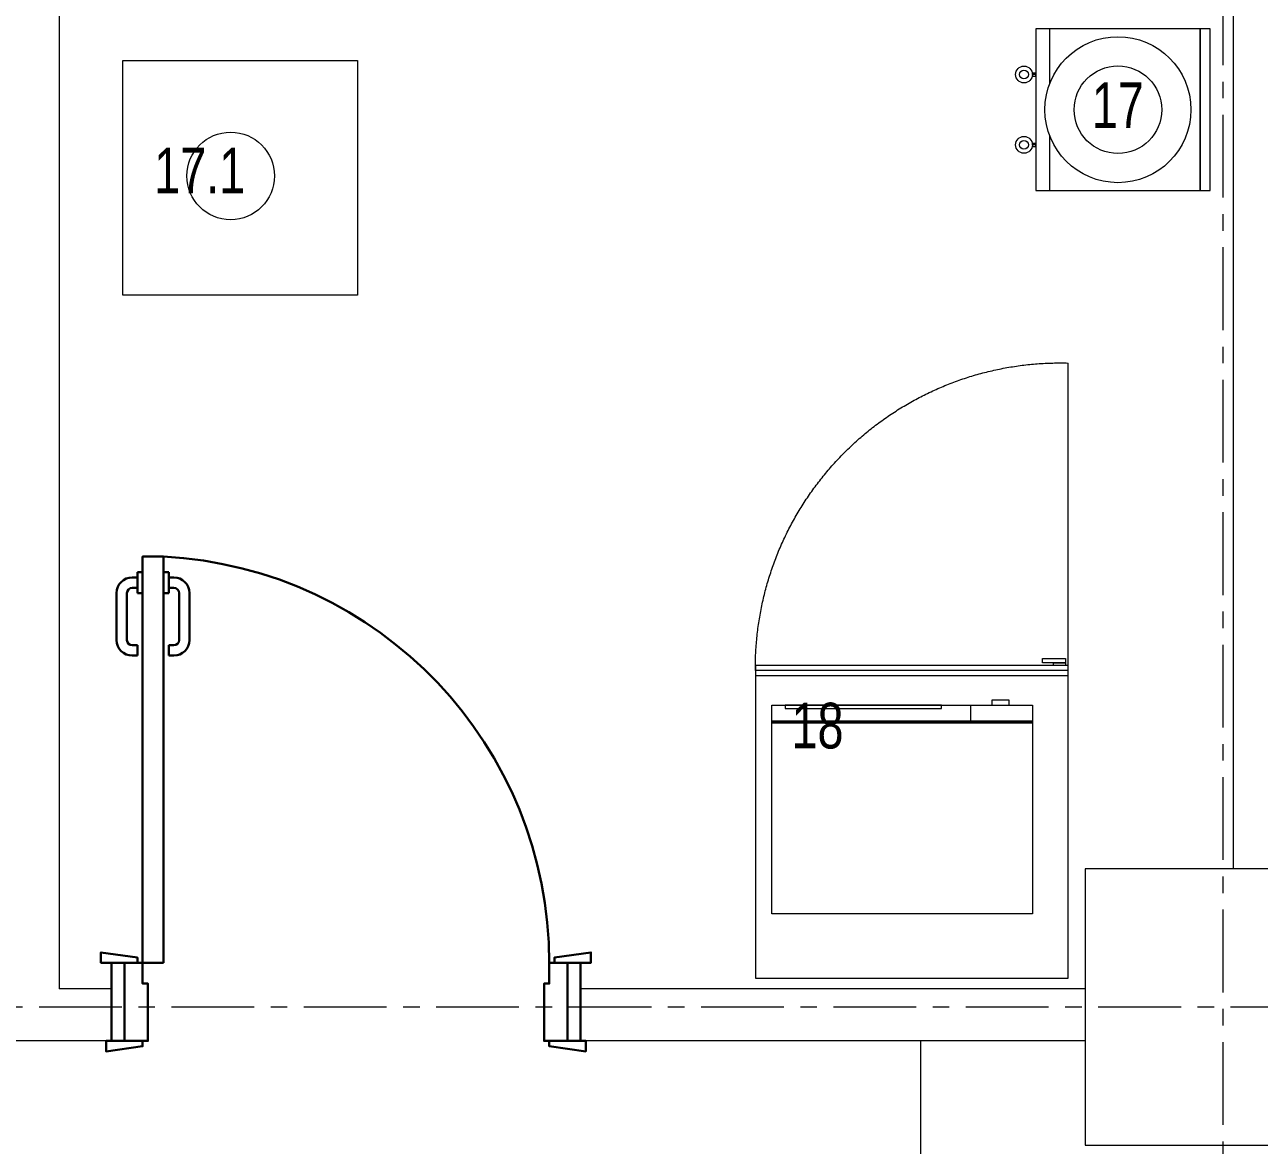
# Model space of a CAD drawing. Header units: millimetres. Extents: x 26027 to 581921, y 7230 to 233891.
# Drawn here: x 477950 to 480318, y 163680 to 165829 of the extents above; entities that cross this region are included whole.
import ezdxf

# ---------------------------------------------------------------- set-up
doc = ezdxf.new("R2010")
doc.units = ezdxf.units.MM
doc.header["$LTSCALE"] = 5
doc.linetypes.add('CENTER', pattern=[50.8, 31.75, -6.35, 6.35, -6.35])
doc.linetypes.add('DASHED', pattern=[0.75, 0.5, -0.25])
doc.layers.add('axes', color=252, linetype='Continuous')
for name, color, linetype, lineweight in [('E-ELEC-EQPM-2', 85, 'Continuous', 30), ('GE-ARCHITECTURAL_ELEMENTS', 8, 'Continuous', 30), ('GE-FURNITURE', 8, 'Continuous', 30), ('LOADING', 252, 'Continuous', 5), ('Medical Equipment and Furniture', 252, 'Continuous', 0), ('Structure', 252, 'Continuous', 5), ('Walls', 252, 'Continuous', 5), ('Wooden Joinery', 252, 'Continuous', 5)]:
    doc.layers.add(name, color=color, linetype=linetype, lineweight=lineweight)
doc.layers.add('EXF', color=7, linetype='Continuous', lineweight=30, true_color=0x4e7e3e)
doc.styles.add('X3G_ENTITY_257CFD', font='swisscl.ttf', dxfattribs={"height": 200})

# ---------------------------------------------------------------- blocks, each defined once
blk = doc.blocks.new('WATER DISPENSER1')
at = {"layer": 'Medical Equipment and Furniture'}
for p, q in [((39.296, -0.3448), (39.1904, -0.3448)), ((39.5004, -0.3448), (39.3949, -0.3448))]:
    blk.add_line(p, q, dxfattribs=at)
blk.add_lwpolyline([(39.5004, -0.6333), (39.5004, -0.3183), (39.1904, -0.3183), (39.1904, -0.6333), (39.5004, -0.6333)], dxfattribs=at)
for points in [[(39.2749, -0.3183), (39.278, -0.3183), (39.278, -0.3118), (39.2749, -0.3118)], [(39.281, -0.3183), (39.278, -0.3183), (39.278, -0.3118), (39.281, -0.3118)], [(39.4098, -0.3183), (39.4129, -0.3183), (39.4129, -0.3118), (39.4098, -0.3118)], [(39.416, -0.3183), (39.4129, -0.3183), (39.4129, -0.3118), (39.416, -0.3118)], [(39.5004, -0.6333), (39.1904, -0.6333), (39.1904, -0.6529), (39.5004, -0.6529)]]:
    blk.add_lwpolyline(points, close=True, dxfattribs=at)
for centre, radius in [((39.278, -0.2956), 0.0161), ((39.4129, -0.2956), 0.0161), ((39.278, -0.2956), 0.00834), ((39.4129, -0.2956), 0.00834), ((39.3454, -0.4758), 0.14), ((39.3454, -0.4758), 0.084)]:
    blk.add_circle(centre, radius, dxfattribs=at)
blk = doc.blocks.new('MICROWAVE')
at = {"layer": 'LOADING'}
for p, q in [((35.6435, -3.5463), (35.6435, -3.9463)), ((36.1435, -3.5463), (35.6435, -3.5463)), ((35.6883, -3.5368), (35.7218, -3.5368)), ((35.6883, -3.5463), (35.6883, -3.5368)), ((35.7218, -3.5463), (35.6883, -3.5463)), ((35.7218, -3.5368), (35.7218, -3.5463)), ((35.7624, -3.5463), (35.7624, -3.5771)), ((35.818, -3.5463), (36.1181, -3.5463)), ((35.818, -3.5523), (35.818, -3.5463)), ((36.1181, -3.5523), (35.818, -3.5523)), ((36.1181, -3.5463), (36.1181, -3.5523)), ((36.1435, -3.9463), (36.1435, -3.5463)), ((35.6435, -3.5771), (36.1435, -3.5771)), ((35.6435, -3.5783), (36.1435, -3.5783)), ((35.6435, -3.5796), (36.1435, -3.5796)), ((35.6435, -3.5808), (36.1435, -3.5808)), ((35.6435, -3.9463), (36.1435, -3.9463))]:
    blk.add_line(p, q, dxfattribs=at)
blk = doc.blocks.new('UNDER COUNTER FRIDGE')
at = {"layer": 'Medical Equipment and Furniture', "ltscale": 10}
blk.add_line((35.575, -3.49), (35.575, -2.89), dxfattribs=at)
at = {"layer": 'Medical Equipment and Furniture'}
for p, q in [((35.575, -3.47), (36.175, -3.47)), ((35.575, -4.07), (35.575, -3.47)), ((35.575, -3.48), (36.175, -3.48)), ((36.175, -3.47), (36.175, -4.07)), ((35.575, -3.49), (36.175, -3.49)), ((36.175, -4.07), (35.575, -4.07))]:
    blk.add_line(p, q, dxfattribs=at)
for points in [[(35.58, -3.4648), (35.6243, -3.4648), (35.6243, -3.4564), (35.58, -3.4564)], [(35.58, -3.47), (35.6031, -3.47), (35.6031, -3.4648), (35.58, -3.4648)]]:
    blk.add_lwpolyline(points, close=True, dxfattribs=at)
at = {"layer": 'Medical Equipment and Furniture', "linetype": 'DASHED', "ltscale": 10}
blk.add_arc((35.5899, -3.475), 0.5852, 359.5104, 91.4525, dxfattribs=at)
blk = doc.blocks.new('A$C72370EFE')
at = {"layer": 'GE-ARCHITECTURAL_ELEMENTS'}
for p, q in [((-0.01, -0.04), (-0.02, -0.04)), ((-0.01, -0.03), (-0.01, -0.07)), ((0, -0.03), (-0.01, -0.03)), ((0.04, -0.03), (0.05, -0.03)), ((0.05, -0.03), (0.05, -0.07)), ((0.05, -0.04), (0.06, -0.04)), ((-0.05, -0.07), (-0.05, -0.16)), ((-0.03, -0.07), (-0.03, -0.16)), ((-0.01, -0.06), (-0.02, -0.06)), ((0, -0.07), (-0.01, -0.07)), ((0.04, -0.07), (0.05, -0.07)), ((0.05, -0.06), (0.06, -0.06)), ((0.07, -0.07), (0.07, -0.16)), ((0.09, -0.07), (0.09, -0.16)), ((-0.01, -0.17), (-0.02, -0.17)), ((-0.01, -0.17), (-0.01, -0.19)), ((0.05, -0.17), (0.06, -0.17)), ((0.05, -0.17), (0.05, -0.19)), ((-0.01, -0.19), (-0.02, -0.19)), ((0.05, -0.19), (0.06, -0.19))]:
    blk.add_line(p, q, dxfattribs=at)
for centre, radius, start, end in [((-0.02, -0.07), 0.03, 90, 180), ((0.06, -0.07), 0.03, 0, 90), ((-0.02, -0.07), 0.01, 90, 180), ((0.06, -0.07), 0.01, 0, 90), ((-0.02, -0.16), 0.03, 180, 270), ((-0.02, -0.16), 0.01, 180, 270), ((0.06, -0.16), 0.01, 270, 0), ((0.06, -0.16), 0.03, 270, 0)]:
    blk.add_arc(centre, radius, start, end, dxfattribs=at)
blk = doc.blocks.new('DR1')
at = {"layer": 'GE-FURNITURE', "elevation": 0}
for points in [[(1743402.9, 41721.9), (1743392.9, 41721.9), (1743382.9, 41791.9), (1743402.9, 41791.9)], [(1743552.9, 41731.9), (1743562.9, 41731.9), (1743572.9, 41801.9), (1743552.9, 41801.9)], [(1743552.9, 41681.9), (1744331.9, 41681.9), (1744331.9, 41721.9), (1743552.9, 41721.9)], [(1743402.9, 40941.9), (1743392.9, 40941.9), (1743382.9, 40871.9), (1743402.9, 40871.9)], [(1743552.9, 40931.9), (1743562.9, 40931.9), (1743572.9, 40861.9), (1743552.9, 40861.9)]]:
    blk.add_lwpolyline(points, close=True, dxfattribs=at)
for points in [[(1743552.9, 41756.9), (1743402.9, 41756.9), (1743402.9, 41781.9), (1743552.9, 41781.9), (1743552.9, 41756.9)], [(1743552.9, 41756.9), (1743552.9, 41721.9), (1743512.9, 41721.9), (1743512.9, 41711.9), (1743402.9, 41711.9), (1743402.9, 41756.9), (1743552.9, 41756.9)], [(1743552.9, 40906.9), (1743552.9, 40941.9), (1743512.9, 40941.9), (1743512.9, 40951.9), (1743402.9, 40951.9), (1743402.9, 40906.9), (1743552.9, 40906.9)], [(1743552.9, 40906.9), (1743402.9, 40906.9), (1743402.9, 40881.9), (1743552.9, 40881.9), (1743552.9, 40906.9)]]:
    blk.add_lwpolyline(points, dxfattribs=at)
at = {"layer": 'GE-FURNITURE'}
blk.add_arc((1743552.9, 41721.9, 0), 780, 270, 357.0603, dxfattribs=at)
at = {"layer": 'GE-FURNITURE', "xscale": -999.9999999998856, "yscale": 999.9999999998856, "zscale": 999.9999999998854, "rotation": 270}
blk.add_blockref('A$C72370EFE', (1744331.9, 41681.9, 0), dxfattribs=at)

msp = doc.modelspace()

# ---------------------------------------------------------------- hatches: boundary and pattern name
at = {"layer": 'E-ELEC-EQPM-2'}
h = msp.add_hatch(dxfattribs=at)
h.set_pattern_fill('CROSS', color=85, scale=10)
h.set_pattern_definition([(0, (368880, 104830), (63.5, 63.5), [31.75, -95.25]), (90, (368895.875, 104814.125), (-63.5, 63.5), [31.75, -95.25])])
edge = h.paths.add_edge_path()
edge.add_line((457685.6, 145694.3), (457685.6, 152806.1))
edge.add_line((457685.6, 152806.1), (462487.4, 152806.1))
edge.add_line((462487.4, 152806.1), (462487.4, 145900.9))
edge.add_line((462487.4, 145900.9), (462587.4, 145901.1))
edge.add_line((462587.4, 145901.1), (462587.4, 152806.1))
edge.add_line((462587.4, 152806.1), (464555.9, 152806.1))
edge.add_line((464555.9, 152806.1), (469284.4, 152806.1))
edge.add_line((469284.4, 152806.1), (471903.7, 152806.1))
edge.add_line((471903.7, 152806.1), (471903.7, 142653.2))
edge.add_line((471903.7, 142653.2), (478231.4, 142645.9))
edge.add_line((478231.4, 142645.9), (478231.4, 142845.2))
edge.add_line((478231.4, 142845.2), (472503.7, 142845.2))
edge.add_line((472503.7, 142845.2), (472503.7, 157840))
edge.add_line((472503.7, 157840), (472504, 159009.2))
edge.add_line((472504, 159009.2), (479768.6, 159009.2))
edge.add_line((479768.6, 159009.2), (479768.6, 159109.2))
edge.add_line((479768.6, 159109.2), (472503.7, 159109.2))
edge.add_line((472503.7, 159109.2), (472503.7, 169315.6))
edge.add_line((472503.7, 169315.6), (478921.1, 169315.6))
edge.add_line((478921.1, 169315.6), (484286.4, 169315.6))
edge.add_line((484286.4, 169315.6), (484286.4, 166351.2))
edge.add_line((484286.4, 166351.2), (484486.4, 166351.2))
edge.add_line((484486.4, 166351.2), (484486.4, 169515.6))
edge.add_line((484486.4, 169515.6), (479083.8, 169515.6))
edge.add_line((479083.8, 169515.6), (479083.8, 190946.9))
edge.add_line((479083.8, 190946.9), (479083.8, 191341.6))
edge.add_line((479083.8, 191341.6), (478883.8, 191341.6))
edge.add_line((478883.8, 191341.6), (478883.8, 195124.3))
edge.add_line((478883.8, 195124.3), (477262.4, 195124.3))
edge.add_line((477262.4, 195124.3), (477262.4, 205421.2))
edge.add_line((477262.4, 205421.2), (474368, 205421.2))
edge.add_line((474368, 205421.2), (469356.9, 205421.2))
edge.add_line((469356.9, 205421.2), (469256.9, 205421.2))
edge.add_line((469256.9, 205421.2), (469256.9, 204391.3))
edge.add_line((469256.9, 204391.3), (469856.9, 204391.3))
edge.add_line((469856.9, 204391.3), (469856.9, 204821.2))
edge.add_line((469856.9, 204821.2), (471179.3, 204821.2))
edge.add_line((471179.3, 204821.2), (471179.3, 204391.3))
edge.add_line((471179.3, 204391.3), (471779.3, 204391.3))
edge.add_line((471779.3, 204391.3), (471779.3, 204821.2))
edge.add_line((471779.3, 204821.2), (476662.4, 204821.2))
edge.add_line((476662.4, 204821.2), (476662.4, 194457.6))
edge.add_line((476662.4, 194457.6), (478283.8, 194457.6))
edge.add_line((478283.8, 194457.6), (478283.8, 169915.6))
edge.add_line((478283.8, 169915.6), (471903.7, 169915.6))
edge.add_line((471903.7, 169915.6), (471903.7, 159212))
edge.add_line((471903.7, 159212), (470513.7, 159212))
edge.add_line((470513.7, 159212), (470513.7, 159112))
edge.add_line((470513.7, 159112), (471903.7, 159112))
edge.add_line((471903.7, 159112), (471903.7, 153006.1))
edge.add_line((471903.7, 153006.1), (462587.4, 153006.1))
edge.add_line((462587.4, 153006.1), (462487.4, 152906.1))
edge.add_line((462487.4, 152906.1), (457585.6, 152906.1))
edge.add_line((457585.6, 152906.1), (457585.6, 145694.3))
at = {"layer": 'EXF'}
h = msp.add_hatch(dxfattribs=at)
h.set_pattern_fill('CROSS', color=256, scale=10)
edge = h.paths.add_edge_path()
edge.add_line((464555.9, 152806.1), (469284.4, 152806.1))
edge.add_line((469284.4, 152806.1), (471903.7, 152806.1))
edge.add_line((471903.7, 152806.1), (471903.7, 142653.2))
edge.add_line((471903.7, 142653.2), (478231.4, 142645.9))
edge.add_line((478231.4, 142645.9), (478231.4, 142845.2))
edge.add_line((478231.4, 142845.2), (472503.7, 142845.2))
edge.add_line((472503.7, 142845.2), (472503.7, 157840))
edge.add_line((472503.7, 157840), (472504, 159009.2))
edge.add_line((472504, 159009.2), (479768.6, 159009.2))
edge.add_line((479768.6, 159009.2), (479768.6, 159109.2))
edge.add_line((479768.6, 159109.2), (472503.7, 159109.2))
edge.add_line((472503.7, 159109.2), (472503.7, 169315.6))
edge.add_line((472503.7, 169315.6), (478921.1, 169315.6))
edge.add_line((478921.1, 169315.6), (484286.4, 169315.6))
edge.add_line((484286.4, 169315.6), (484286.4, 166351.2))
edge.add_line((484286.4, 166351.2), (484486.4, 166351.2))
edge.add_line((484486.4, 166351.2), (484486.4, 169515.6))
edge.add_line((484486.4, 169515.6), (479083.8, 169515.6))
edge.add_line((479083.8, 169515.6), (479083.8, 190946.9))
edge.add_line((479083.8, 190946.9), (479083.8, 191341.6))
edge.add_line((479083.8, 191341.6), (478883.8, 191341.6))
edge.add_line((478883.8, 191341.6), (478883.8, 195124.3))
edge.add_line((478883.8, 195124.3), (477262.4, 195124.3))
edge.add_line((477262.4, 195124.3), (477262.4, 205421.2))
edge.add_line((477262.4, 205421.2), (474368, 205421.2))
edge.add_line((474368, 205421.2), (469356.9, 205421.2))
edge.add_line((469356.9, 205421.2), (469256.9, 205421.2))
edge.add_line((469256.9, 205421.2), (469256.9, 204391.3))
edge.add_line((469256.9, 204391.3), (469856.9, 204391.3))
edge.add_line((469856.9, 204391.3), (469856.9, 204821.2))
edge.add_line((469856.9, 204821.2), (471179.3, 204821.2))
edge.add_line((471179.3, 204821.2), (471179.3, 204391.3))
edge.add_line((471179.3, 204391.3), (471779.3, 204391.3))
edge.add_line((471779.3, 204391.3), (471779.3, 204821.2))
edge.add_line((471779.3, 204821.2), (476662.4, 204821.2))
edge.add_line((476662.4, 204821.2), (476662.4, 194457.6))
edge.add_line((476662.4, 194457.6), (478283.8, 194457.6))
edge.add_line((478283.8, 194457.6), (478283.8, 169915.6))
edge.add_line((478283.8, 169915.6), (471903.7, 169915.6))
edge.add_line((471903.7, 169915.6), (471903.7, 159212))
edge.add_line((471903.7, 159212), (470513.7, 159212))
edge.add_line((470513.7, 159212), (470513.7, 159112))
edge.add_line((470513.7, 159112), (471903.7, 159112))
edge.add_line((471903.7, 159112), (471903.7, 153006.1))
edge.add_line((471903.7, 153006.1), (462587.4, 153006.1))

# ---------------------------------------------------------------- linework, layer by layer
at = {"layer": 'axes', "linetype": 'CENTER', "lineweight": 0}
for p, q in [((480248.8, 120285.6, 0), (480248.8, 230811.1, 0)), ((544175.8, 163945.3, 2.4), (461383.1, 163945.3, 2.4))]:
    msp.add_line(p, q, dxfattribs=at)
at = {"layer": 'Medical Equipment and Furniture'}
msp.add_line((479668.4, 159235.3, 2.4), (479668.4, 163880.3, 2.4), dxfattribs=at)
at = {"layer": 'Medical Equipment and Furniture', "elevation": 2.3}
msp.add_lwpolyline([(478137.8, 165310.8), (478137.8, 165760.8), (478587.8, 165760.8), (478587.8, 165310.8)], close=True, dxfattribs=at)
at = {"layer": 'Medical Equipment and Furniture'}
msp.add_circle((478344.7, 165539.3, 0), 84, dxfattribs=at)
at = {"layer": 'Structure', "elevation": 2.4}
msp.add_lwpolyline([(479983.8, 163680.3), (480513.8, 163680.3), (480513.8, 164210.3), (479983.8, 164210.3)], close=True, dxfattribs=at)
at = {"layer": 'Walls'}
for p, q in [((478015.8, 167730.3, 2.4), (478015.8, 163980.3, 2.4)), ((480268.4, 164210.3, 2.4), (480268.4, 167730.3, 2.4)), ((478115.8, 163980.3, 2.4), (478015.8, 163980.3, 2.4)), ((478115.8, 163980.3, 2.4), (478115.8, 163880.3, 2.4)), ((479015.8, 163980.3, 2.4), (479015.8, 163880.3, 2.4)), ((479983.8, 163980.3, 2.4), (479015.8, 163980.3, 2.4)), ((478115.8, 163880.3, 2.4), (477815.8, 163880.3, 2.4)), ((479983.8, 163880.3, 2.4), (479015.8, 163880.3, 2.4))]:
    msp.add_line(p, q, dxfattribs=at)

# ---------------------------------------------------------------- block references
at = {"layer": 'Medical Equipment and Furniture', "xscale": 1000, "yscale": 1000, "zscale": 1000, "rotation": 90}
msp.add_blockref('WATER DISPENSER1', (479571, 126320.9, 2.4), dxfattribs=at)
at = {"layer": 'Medical Equipment and Furniture', "xscale": -1000, "yscale": 1000, "zscale": 1000}
for name in ['UNDER COUNTER FRIDGE', 'MICROWAVE']:
    msp.add_blockref(name, (515526.4, 168070.5, 2.4), dxfattribs=at)
at = {"layer": 'Wooden Joinery', "rotation": 90.00000000000001}
msp.add_blockref('DR1', (519897.7, -1579522.6, 2.4), dxfattribs=at)

# ---------------------------------------------------------------- texts
at = {"layer": 'Medical Equipment and Furniture', "char_height": 87.47, "attachment_point": 2, "style": 'X3G_ENTITY_257CFD'}
for s, insert in [('17', (480046.6, 165718.6, 2.4)), ('17.1', (478285.3, 165593.3, 0)), ('18', (479470.5, 164528.9, 2.4))]:
    msp.add_mtext(s, dxfattribs=dict(at, insert=insert))

doc.saveas('drawing.dxf')
